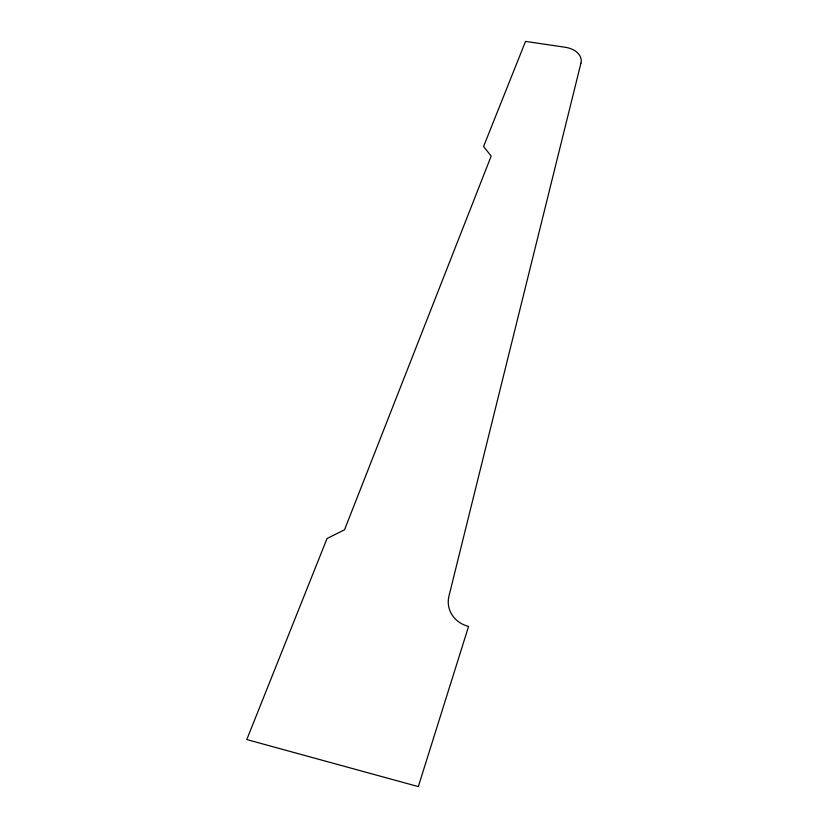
<?xml version="1.0" encoding="UTF-8"?>
<svg xmlns="http://www.w3.org/2000/svg" width="828" height="828" viewBox="0 0 828 828"><rect width="100%" height="100%" fill="white"/><g stroke="black" fill="none" stroke-linecap="round" stroke-linejoin="round"><path stroke-width="1.24" d="M580.935 63.187L448.962 596.088A28.535 26.061 -9.8 0 0 468.576 626.403L418.316 786.6L246.785 739.559L327.05 538.521L344.531 529.775L491.18 156.078L483.573 146.515L525.532 41.4L565.193 47.268A21.176 14.293 -2.2 0 1 580.935 63.187"/></g></svg>
